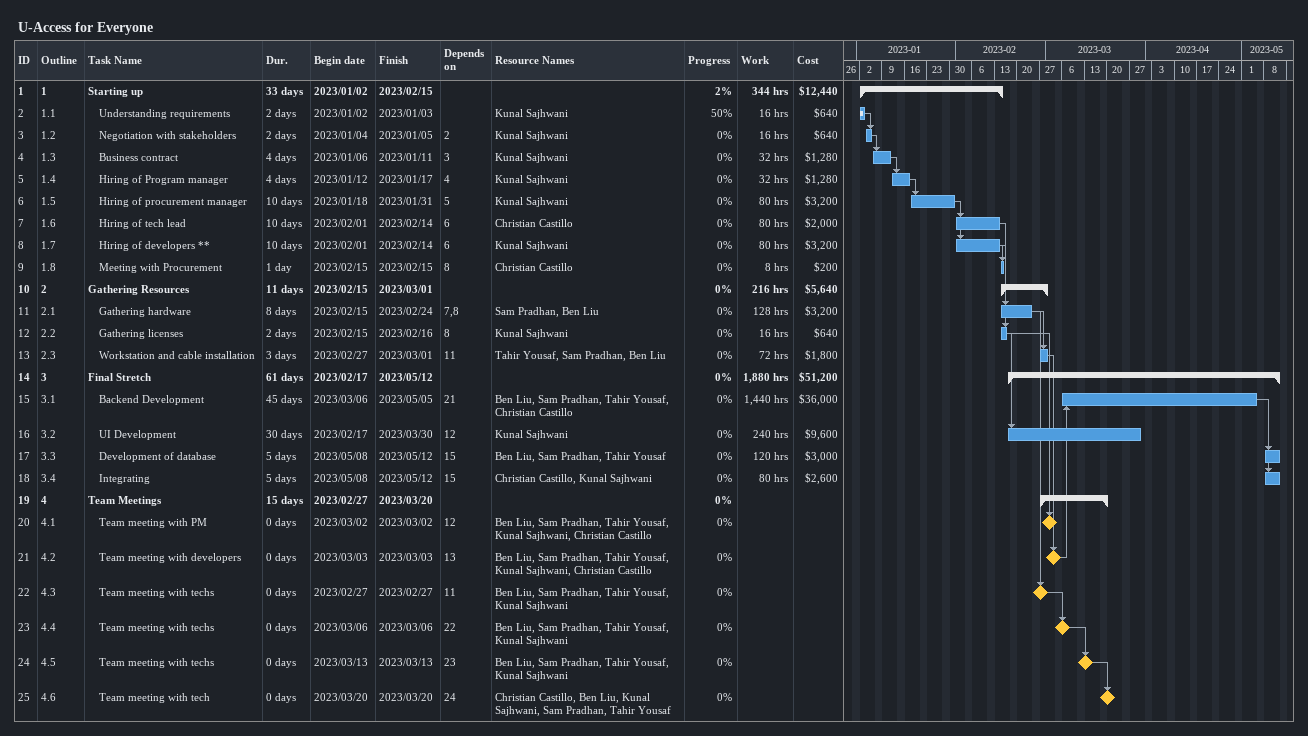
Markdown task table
U-Access for Everyone

| ID | WBS | Task | Duration | Start | Finish | Predecessors | Resources | % complete | Work (h) | Cost ($) |
|---|---|---|---|---|---|---|---|---|---|---|
| 1 | 1 | **Starting up** | 33d | 2023-01-02 | 2023-02-15 |  |  | 2 | 344 | 12440 |
| 2 | 1.1 | Understanding requirements | 2d | 2023-01-02 | 2023-01-03 |  | Kunal Sajhwani | 50 | 16 | 640 |
| 3 | 1.2 | Negotiation with stakeholders | 2d | 2023-01-04 | 2023-01-05 | 2 | Kunal Sajhwani | 0 | 16 | 640 |
| 4 | 1.3 | Business contract | 4d | 2023-01-06 | 2023-01-11 | 3 | Kunal Sajhwani | 0 | 32 | 1280 |
| 5 | 1.4 | Hiring of Program manager | 4d | 2023-01-12 | 2023-01-17 | 4 | Kunal Sajhwani | 0 | 32 | 1280 |
| 6 | 1.5 | Hiring of procurement manager | 10d | 2023-01-18 | 2023-01-31 | 5 | Kunal Sajhwani | 0 | 80 | 3200 |
| 7 | 1.6 | Hiring of tech lead | 10d | 2023-02-01 | 2023-02-14 | 6 | Christian Castillo | 0 | 80 | 2000 |
| 8 | 1.7 | Hiring of developers ** | 10d | 2023-02-01 | 2023-02-14 | 6 | Kunal Sajhwani | 0 | 80 | 3200 |
| 9 | 1.8 | Meeting with Procurement | 1d | 2023-02-15 | 2023-02-15 | 8 | Christian Castillo | 0 | 8 | 200 |
| 10 | 2 | **Gathering Resources** | 11d | 2023-02-15 | 2023-03-01 |  |  | 0 | 216 | 5640 |
| 11 | 2.1 | Gathering hardware | 8d | 2023-02-15 | 2023-02-24 | 7, 8 | Sam Pradhan, Ben Liu | 0 | 128 | 3200 |
| 12 | 2.2 | Gathering licenses | 2d | 2023-02-15 | 2023-02-16 | 8 | Kunal Sajhwani | 0 | 16 | 640 |
| 13 | 2.3 | Workstation and cable installation | 3d | 2023-02-27 | 2023-03-01 | 11 | Tahir Yousaf, Sam Pradhan, Ben Liu | 0 | 72 | 1800 |
| 14 | 3 | **Final Stretch** | 61d | 2023-02-17 | 2023-05-12 |  |  | 0 | 1880 | 51200 |
| 15 | 3.1 | Backend Development | 45d | 2023-03-06 | 2023-05-05 | 21 | Ben Liu, Sam Pradhan, Tahir Yousaf, Christian Castillo | 0 | 1440 | 36000 |
| 16 | 3.2 | UI Development | 30d | 2023-02-17 | 2023-03-30 | 12 | Kunal Sajhwani | 0 | 240 | 9600 |
| 17 | 3.3 | Development of database | 5d | 2023-05-08 | 2023-05-12 | 15 | Ben Liu, Sam Pradhan, Tahir Yousaf | 0 | 120 | 3000 |
| 18 | 3.4 | Integrating | 5d | 2023-05-08 | 2023-05-12 | 15 | Christian Castillo, Kunal Sajhwani | 0 | 80 | 2600 |
| 19 | 4 | **Team Meetings** | 15d | 2023-02-27 | 2023-03-20 |  |  | 0 |  |  |
| 20 | 4.1 | Team meeting with PM | 0d | 2023-03-02 | 2023-03-02 | 12 | Ben Liu, Sam Pradhan, Tahir Yousaf, Kunal Sajhwani, Christian Castillo | 0 |  |  |
| 21 | 4.2 | Team meeting with developers | 0d | 2023-03-03 | 2023-03-03 | 13 | Ben Liu, Sam Pradhan, Tahir Yousaf, Kunal Sajhwani, Christian Castillo | 0 |  |  |
| 22 | 4.3 | Team meeting with techs | 0d | 2023-02-27 | 2023-02-27 | 11 | Ben Liu, Sam Pradhan, Tahir Yousaf, Kunal Sajhwani | 0 |  |  |
| 23 | 4.4 | Team meeting with techs | 0d | 2023-03-06 | 2023-03-06 | 22 | Ben Liu, Sam Pradhan, Tahir Yousaf, Kunal Sajhwani | 0 |  |  |
| 24 | 4.5 | Team meeting with techs | 0d | 2023-03-13 | 2023-03-13 | 23 | Ben Liu, Sam Pradhan, Tahir Yousaf, Kunal Sajhwani | 0 |  |  |
| 25 | 4.6 | Team meeting with tech | 0d | 2023-03-20 | 2023-03-20 | 24 | Christian Castillo, Ben Liu, Kunal Sajhwani, Sam Pradhan, Tahir Yousaf | 0 |  |  |
